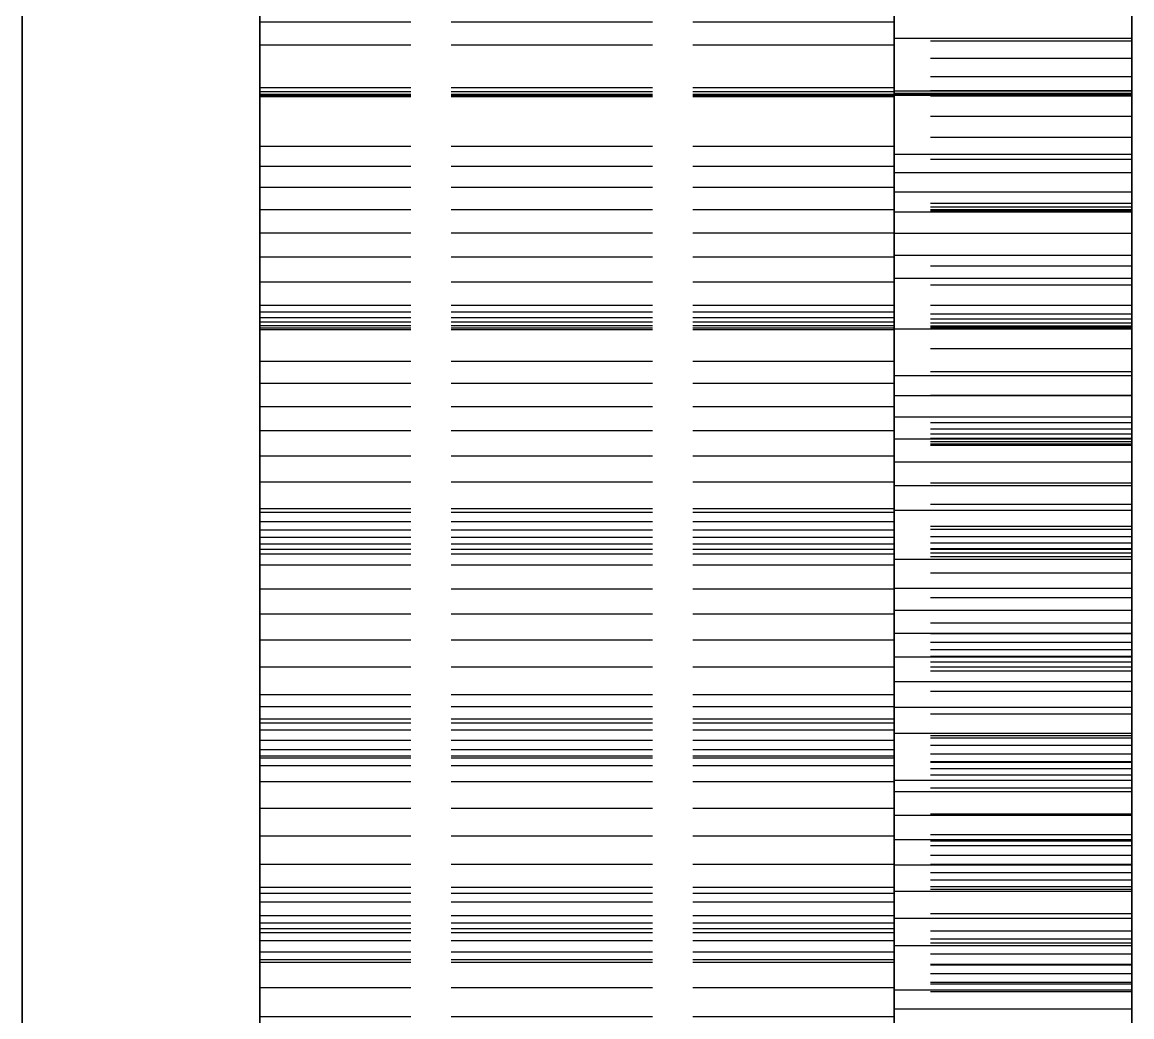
# Model space of a CAD drawing. Header units: millimetres. Extents: x -13 to 234, y -140 to 87.
# Drawn here: x 95.25 to 102.25, y -65.24 to -58.96 of the extents above; entities that cross this region are included whole.
import ezdxf

# ---------------------------------------------------------------- set-up
doc = ezdxf.new("R2010")
doc.units = ezdxf.units.MM
doc.linetypes.add('DASHED', pattern=[1.524, 1.27, -0.254])
doc.layers.add('HIDDEN', color=8, linetype='DASHED')
doc.layers.add('VISIBLE', color=7, linetype='CONTINUOUS')

msp = doc.modelspace()

# ---------------------------------------------------------------- linework, layer by layer
at = {"layer": 'HIDDEN'}
for points in [[(95.25, -58.66786), (95.25, -59.275), (95.25, -59.88214), (95.25, -60.48929), (95.25, -61.09643), (95.25, -61.70357), (95.25, -62.31071), (95.25, -62.91786), (95.25, -63.525), (95.25, -64.13214), (95.25, -64.73929), (95.25, -65.34643), (95.25, -65.95357), (95.25, -66.56071), (95.25, -67.16786), (95.25, -67.775), (95.25, -68.38214), (95.25, -68.98929), (95.25, -69.59643), (95.25, -70.20357), (95.25, -70.81071), (95.25, -71.41786), (95.25, -72.025)], [(96.75, -58.66786), (96.75, -59.275), (96.75, -59.88214), (96.75, -60.48929), (96.75, -61.09643), (96.75, -61.70357), (96.75, -62.31071), (96.75, -62.91786), (96.75, -63.525), (96.75, -64.13214), (96.75, -64.73929), (96.75, -65.34643), (96.75, -65.95357), (96.75, -66.56071), (96.75, -67.16786), (96.75, -67.775), (96.75, -68.38214), (96.75, -68.98929), (96.75, -69.59643), (96.75, -70.20357), (96.75, -70.81071), (96.75, -71.41786), (96.75, -72.025)], [(96.75, -58.66786), (96.75, -59.275), (96.75, -59.88214), (96.75, -60.48929), (96.75, -61.09643), (96.75, -61.70357), (96.75, -62.31071), (96.75, -62.91786), (96.75, -63.525), (96.75, -64.13214), (96.75, -64.73929), (96.75, -65.34643), (96.75, -65.95357), (96.75, -66.56071), (96.75, -67.16786), (96.75, -67.775), (96.75, -68.38214), (96.75, -68.98929), (96.75, -69.59643), (96.75, -70.20357), (96.75, -70.81071), (96.75, -71.41786), (96.75, -72.025)], [(100.75, -58.66786), (100.75, -59.275), (100.75, -59.88214), (100.75, -60.48929), (100.75, -61.09643), (100.75, -61.70357), (100.75, -62.31071), (100.75, -62.91786), (100.75, -63.525), (100.75, -64.13214), (100.75, -64.73929), (100.75, -65.34643), (100.75, -65.95357), (100.75, -66.56071), (100.75, -67.16786), (100.75, -67.775), (100.75, -68.38214), (100.75, -68.98929), (100.75, -69.59643), (100.75, -70.20357), (100.75, -70.81071), (100.75, -71.41786), (100.75, -72.025)], [(100.75, -58.67842), (100.75, -59.0853)], [(102.25, -58.67842), (102.25, -59.0853)], [(100.75, -58.775), (100.75, -59.33452), (100.75, -59.89405), (100.75, -60.45357), (100.75, -61.0131), (100.75, -61.57262), (100.75, -62.13214), (100.75, -62.69167), (100.75, -63.25119), (100.75, -63.81071), (100.75, -64.37024), (100.75, -64.92976), (100.75, -65.48929), (100.75, -66.04881), (100.75, -66.60833), (100.75, -67.16786), (100.75, -67.72738), (100.75, -68.2869), (100.75, -68.84643), (100.75, -69.40595), (100.75, -69.96548), (100.75, -70.525)], [(100.75, -65.48929), (100.75, -65.20952), (100.75, -64.92976), (100.75, -64.65), (100.75, -64.37024), (100.75, -64.09048), (100.75, -63.81071), (100.75, -63.53095), (100.75, -63.25119), (100.75, -62.97143), (100.75, -62.69167), (100.75, -62.4119), (100.75, -62.13214), (100.75, -61.85238), (100.75, -61.57262), (100.75, -61.29286), (100.75, -61.0131), (100.75, -60.73333), (100.75, -60.45357), (100.75, -60.17381), (100.75, -59.89405), (100.75, -59.61429), (100.75, -59.33452), (100.75, -59.05476), (100.75, -58.775)], [(102.25, -58.775), (102.25, -59.33452), (102.25, -59.89405), (102.25, -60.45357), (102.25, -61.0131), (102.25, -61.57262), (102.25, -62.13214), (102.25, -62.69167), (102.25, -63.25119), (102.25, -63.81071), (102.25, -64.37024), (102.25, -64.92976), (102.25, -65.48929), (102.25, -66.04881), (102.25, -66.60833), (102.25, -67.16786), (102.25, -67.72738), (102.25, -68.2869), (102.25, -68.84643), (102.25, -69.40595), (102.25, -69.96548), (102.25, -70.525)], [(102.25, -65.48929), (102.25, -65.20952), (102.25, -64.92976), (102.25, -64.65), (102.25, -64.37024), (102.25, -64.09048), (102.25, -63.81071), (102.25, -63.53095), (102.25, -63.25119), (102.25, -62.97143), (102.25, -62.69167), (102.25, -62.4119), (102.25, -62.13214), (102.25, -61.85238), (102.25, -61.57262), (102.25, -61.29286), (102.25, -61.0131), (102.25, -60.73333), (102.25, -60.45357), (102.25, -60.17381), (102.25, -59.89405), (102.25, -59.61429), (102.25, -59.33452), (102.25, -59.05476), (102.25, -58.775)], [(96.75, -58.82575), (96.75, -58.96492)], [(96.75, -58.96492), (96.75, -58.82575)], [(100.75, -58.82575), (100.75, -58.96492)], [(100.75, -58.96492), (100.75, -58.82575)], [(96.75, -58.96492), (96.75, -59.10995)], [(96.75, -59.10995), (96.75, -58.96492)], [(100.75, -58.96492), (96.75, -58.96492)], [(100.75, -58.96492), (96.75, -58.96492)], [(100.75, -59.42638), (100.75, -59.40947), (100.75, -59.39255), (100.75, -59.37564), (100.75, -59.35873), (100.75, -59.34182), (100.75, -59.32491), (100.75, -59.308), (100.75, -59.29108), (100.75, -59.27417), (100.75, -59.25726), (100.75, -59.24035), (100.75, -59.22344), (100.75, -59.20652), (100.75, -59.18961), (100.75, -59.1727), (100.75, -59.15579), (100.75, -59.13888), (100.75, -59.12196), (100.75, -59.10505), (100.75, -59.08814), (100.75, -59.07123), (100.75, -59.05432), (100.75, -59.03741), (100.75, -59.02049), (100.75, -59.00358), (100.75, -58.98667), (100.75, -58.96976), (100.75, -58.95285)], [(100.75, -58.96492), (100.75, -59.10995)], [(100.75, -59.10995), (100.75, -58.96492)], [(96.75, -59.10995), (96.75, -59.42324)], [(96.75, -59.42324), (96.75, -59.10995)], [(100.75, -59.10995), (96.75, -59.10995)], [(100.75, -59.10995), (96.75, -59.10995)], [(100.75, -59.0853), (100.75, -59.19384)], [(102.25, -59.0853), (100.75, -59.0853)], [(100.75, -59.10995), (100.75, -59.42324)], [(100.75, -59.42324), (100.75, -59.10995)], [(102.25, -59.0853), (102.25, -59.19384)], [(100.75, -59.19384), (100.75, -59.30932)], [(102.25, -59.19384), (100.75, -59.19384)], [(102.25, -59.19384), (102.25, -59.30932)], [(100.75, -59.30932), (100.75, -59.43113)], [(102.25, -59.30932), (100.75, -59.30932)], [(102.25, -59.30932), (102.25, -59.43113)], [(96.75, -59.40399), (96.75, -59.37908)], [(96.75, -59.37908), (96.75, -59.74931)], [(96.75, -59.74931), (96.75, -59.37908)], [(96.75, -59.37908), (96.75, -59.40399)], [(100.75, -59.37908), (96.75, -59.37908)], [(100.75, -59.37908), (96.75, -59.37908)], [(96.75, -59.42119), (96.75, -59.40399)], [(96.75, -59.40399), (96.75, -59.42119)], [(100.75, -59.40399), (96.75, -59.40399)], [(100.75, -59.40399), (96.75, -59.40399)], [(96.75, -59.43134), (96.75, -59.42119)], [(96.75, -59.42119), (96.75, -59.43134)], [(100.75, -59.42119), (96.75, -59.42119)], [(100.75, -59.42119), (96.75, -59.42119)], [(96.75, -59.42324), (96.75, -59.43208)], [(96.75, -59.43208), (96.75, -59.42324)], [(100.75, -59.42324), (96.75, -59.42324)], [(100.75, -59.42324), (96.75, -59.42324)], [(100.75, -59.40399), (100.75, -59.37908)], [(100.75, -59.37908), (100.75, -59.74931)], [(100.75, -59.74931), (100.75, -59.37908)], [(100.75, -59.37908), (100.75, -59.40399)], [(100.75, -59.39866), (100.75, -59.41472)], [(100.75, -59.79989), (100.75, -59.39866)], [(102.25, -59.39866), (100.75, -59.39866)], [(100.75, -59.42119), (100.75, -59.40399)], [(100.75, -59.40399), (100.75, -59.42119)], [(100.75, -59.41472), (100.75, -59.42377)], [(102.25, -59.41472), (100.75, -59.41472)], [(100.75, -59.43134), (100.75, -59.42119)], [(100.75, -59.42119), (100.75, -59.43134)], [(100.75, -59.42324), (100.75, -59.43208)], [(100.75, -59.43208), (100.75, -59.42324)], [(100.75, -59.42377), (100.75, -59.42638)], [(102.25, -59.42377), (100.75, -59.42377)], [(102.25, -59.39866), (102.25, -59.41472)], [(102.25, -59.42638), (102.25, -59.39866)], [(102.25, -59.41472), (102.25, -59.42377)], [(102.25, -59.42377), (102.25, -59.42638)], [(96.75, -59.43486), (96.75, -59.43134)], [(96.75, -59.43134), (96.75, -59.43486)], [(100.75, -59.43134), (96.75, -59.43134)], [(100.75, -59.43134), (96.75, -59.43134)], [(96.75, -59.43208), (96.75, -59.43486)], [(96.75, -59.43486), (96.75, -59.43208)], [(100.75, -59.43208), (96.75, -59.43208)], [(100.75, -59.43208), (96.75, -59.43208)], [(100.75, -59.43486), (96.75, -59.43486)], [(100.75, -59.43486), (96.75, -59.43486)], [(100.75, -59.43113), (100.75, -59.55883)], [(102.25, -59.43113), (100.75, -59.43113)], [(100.75, -59.43486), (100.75, -59.43134)], [(100.75, -59.43134), (100.75, -59.43486)], [(100.75, -59.43208), (100.75, -59.43486)], [(100.75, -59.43486), (100.75, -59.43208)], [(102.25, -59.43113), (102.25, -59.55883)], [(100.75, -59.55883), (100.75, -59.69207)], [(102.25, -59.55883), (100.75, -59.55883)], [(102.25, -59.55883), (102.25, -59.69207)], [(100.75, -59.69207), (100.75, -59.83058)], [(102.25, -59.69207), (100.75, -59.69207)], [(102.25, -59.69207), (102.25, -59.83058)], [(96.75, -59.74931), (96.75, -59.87527)], [(96.75, -59.87527), (96.75, -59.74931)], [(100.75, -59.74931), (96.75, -59.74931)], [(100.75, -59.74931), (96.75, -59.74931)], [(100.75, -59.74931), (100.75, -59.87527)], [(100.75, -59.87527), (100.75, -59.74931)], [(100.75, -60.90235), (100.75, -60.88485), (100.75, -60.86735), (100.75, -60.84985), (100.75, -60.83235), (100.75, -60.81485), (100.75, -60.79735), (100.75, -60.77985), (100.75, -60.76235), (100.75, -60.74485), (100.75, -60.72735), (100.75, -60.70986), (100.75, -60.69236), (100.75, -60.67486), (100.75, -60.65736), (100.75, -60.63986), (100.75, -60.62236), (100.75, -60.60486), (100.75, -60.58736), (100.75, -60.56986), (100.75, -60.55236), (100.75, -60.53486), (100.75, -60.51736), (100.75, -60.49986), (100.75, -60.48236), (100.75, -60.46487), (100.75, -60.44737), (100.75, -60.42987), (100.75, -60.41237), (100.75, -60.39487), (100.75, -60.37737), (100.75, -60.35987), (100.75, -60.34237), (100.75, -60.32487), (100.75, -60.30737), (100.75, -60.28987), (100.75, -60.27237), (100.75, -60.25487), (100.75, -60.23737), (100.75, -60.21988), (100.75, -60.20238), (100.75, -60.18488), (100.75, -60.16738), (100.75, -60.14988), (100.75, -60.13238), (100.75, -60.11488), (100.75, -60.09738), (100.75, -60.07988), (100.75, -60.06238), (100.75, -60.04488), (100.75, -60.02738), (100.75, -60.00988), (100.75, -59.99238), (100.75, -59.97488), (100.75, -59.95739), (100.75, -59.93989), (100.75, -59.92239), (100.75, -59.90489), (100.75, -59.88739), (100.75, -59.86989), (100.75, -59.85239), (100.75, -59.83489), (100.75, -59.81739), (100.75, -59.79989)], [(100.75, -59.83058), (100.75, -60.15648)], [(102.25, -59.83058), (100.75, -59.83058)], [(102.25, -59.83058), (102.25, -60.15648)], [(96.75, -59.87527), (96.75, -60.00867)], [(96.75, -60.00867), (96.75, -59.87527)], [(100.75, -59.87527), (96.75, -59.87527)], [(100.75, -59.87527), (96.75, -59.87527)], [(100.75, -59.87527), (100.75, -60.00867)], [(100.75, -60.00867), (100.75, -59.87527)], [(96.75, -60.00867), (96.75, -60.14883)], [(96.75, -60.14883), (96.75, -60.00867)], [(100.75, -60.00867), (96.75, -60.00867)], [(100.75, -60.00867), (96.75, -60.00867)], [(100.75, -60.00867), (100.75, -60.14883)], [(100.75, -60.14883), (100.75, -60.00867)], [(100.75, -60.10862), (100.75, -60.50357)], [(100.75, -60.13236), (100.75, -60.10862)], [(102.25, -60.10862), (100.75, -60.10862)], [(102.25, -60.10862), (102.25, -60.50357)], [(102.25, -60.13236), (102.25, -60.10862)], [(96.75, -60.14883), (96.75, -60.29524)], [(96.75, -60.29524), (96.75, -60.14883)], [(100.75, -60.14883), (96.75, -60.14883)], [(100.75, -60.14883), (96.75, -60.14883)], [(100.75, -60.14919), (100.75, -60.13236)], [(102.25, -60.13236), (100.75, -60.13236)], [(100.75, -60.14883), (100.75, -60.29524)], [(100.75, -60.29524), (100.75, -60.14883)], [(100.75, -60.15967), (100.75, -60.14919)], [(102.25, -60.14919), (100.75, -60.14919)], [(100.75, -60.15648), (100.75, -60.16305)], [(102.25, -60.15648), (100.75, -60.15648)], [(100.75, -60.16419), (100.75, -60.15967)], [(102.25, -60.15967), (100.75, -60.15967)], [(100.75, -60.16305), (100.75, -60.16419)], [(102.25, -60.16305), (100.75, -60.16305)], [(102.25, -60.16419), (100.75, -60.16419)], [(102.25, -60.14919), (102.25, -60.13236)], [(102.25, -60.15967), (102.25, -60.14919)], [(102.25, -60.15648), (102.25, -60.16305)], [(102.25, -60.16419), (102.25, -60.15967)], [(102.25, -60.16305), (102.25, -60.16419)], [(96.75, -60.29524), (96.75, -60.44753)], [(96.75, -60.44753), (96.75, -60.29524)], [(100.75, -60.29524), (96.75, -60.29524)], [(100.75, -60.29524), (96.75, -60.29524)], [(100.75, -60.29524), (100.75, -60.44753)], [(100.75, -60.44753), (100.75, -60.29524)], [(96.75, -60.44753), (96.75, -60.6054)], [(96.75, -60.6054), (96.75, -60.44753)], [(100.75, -60.44753), (96.75, -60.44753)], [(100.75, -60.44753), (96.75, -60.44753)], [(100.75, -60.44753), (100.75, -60.6054)], [(100.75, -60.6054), (100.75, -60.44753)], [(100.75, -60.50357), (100.75, -60.62456)], [(102.25, -60.50357), (100.75, -60.50357)], [(102.25, -60.50357), (102.25, -60.62456)], [(96.75, -60.6054), (96.75, -60.90616)], [(96.75, -60.90616), (96.75, -60.6054)], [(100.75, -60.6054), (96.75, -60.6054)], [(100.75, -60.6054), (96.75, -60.6054)], [(100.75, -60.6054), (100.75, -60.90616)], [(100.75, -60.90616), (100.75, -60.6054)], [(100.75, -60.62456), (100.75, -60.75226)], [(102.25, -60.62456), (100.75, -60.62456)], [(102.25, -60.62456), (102.25, -60.75226)], [(96.75, -60.79421), (96.75, -60.75159)], [(96.75, -60.75159), (96.75, -61.10515)], [(96.75, -61.10515), (96.75, -60.75159)], [(96.75, -60.75159), (96.75, -60.79421)], [(100.75, -60.75159), (96.75, -60.75159)], [(100.75, -60.75159), (96.75, -60.75159)], [(100.75, -60.79421), (100.75, -60.75159)], [(100.75, -60.75159), (100.75, -61.10515)], [(100.75, -61.10515), (100.75, -60.75159)], [(100.75, -60.75159), (100.75, -60.79421)], [(100.75, -60.75226), (100.75, -60.88608)], [(102.25, -60.75226), (100.75, -60.75226)], [(102.25, -60.75226), (102.25, -60.88608)], [(96.75, -60.82944), (96.75, -60.79421)], [(96.75, -60.79421), (96.75, -60.82944)], [(100.75, -60.79421), (96.75, -60.79421)], [(100.75, -60.79421), (96.75, -60.79421)], [(96.75, -60.8579), (96.75, -60.82944)], [(96.75, -60.82944), (96.75, -60.8579)], [(100.75, -60.82944), (96.75, -60.82944)], [(100.75, -60.82944), (96.75, -60.82944)], [(100.75, -60.82944), (100.75, -60.79421)], [(100.75, -60.79421), (100.75, -60.82944)], [(100.75, -60.80719), (100.75, -60.83857)], [(100.75, -61.19523), (100.75, -60.80719)], [(102.25, -60.80719), (100.75, -60.80719)], [(100.75, -60.8579), (100.75, -60.82944)], [(100.75, -60.82944), (100.75, -60.8579)], [(102.25, -60.80719), (102.25, -60.83857)], [(102.25, -60.90235), (102.25, -60.80719)], [(96.75, -60.87998), (96.75, -60.8579)], [(96.75, -60.8579), (96.75, -60.87998)], [(100.75, -60.8579), (96.75, -60.8579)], [(100.75, -60.8579), (96.75, -60.8579)], [(96.75, -60.89599), (96.75, -60.87998)], [(96.75, -60.87998), (96.75, -60.89599)], [(100.75, -60.87998), (96.75, -60.87998)], [(100.75, -60.87998), (96.75, -60.87998)], [(96.75, -60.90616), (96.75, -60.89599)], [(96.75, -60.89599), (96.75, -60.90616)], [(100.75, -60.89599), (96.75, -60.89599)], [(100.75, -60.89599), (96.75, -60.89599)], [(100.75, -60.83857), (100.75, -60.86315)], [(102.25, -60.83857), (100.75, -60.83857)], [(100.75, -60.87998), (100.75, -60.8579)], [(100.75, -60.8579), (100.75, -60.87998)], [(100.75, -60.86315), (100.75, -60.88148)], [(102.25, -60.86315), (100.75, -60.86315)], [(100.75, -60.89599), (100.75, -60.87998)], [(100.75, -60.87998), (100.75, -60.89599)], [(100.75, -60.88148), (100.75, -60.89394)], [(102.25, -60.88148), (100.75, -60.88148)], [(100.75, -60.88608), (100.75, -61.02559)], [(102.25, -60.88608), (100.75, -60.88608)], [(100.75, -60.89394), (100.75, -60.90082)], [(102.25, -60.89394), (100.75, -60.89394)], [(100.75, -60.90616), (100.75, -60.89599)], [(100.75, -60.89599), (100.75, -60.90616)], [(102.25, -60.83857), (102.25, -60.86315)], [(102.25, -60.86315), (102.25, -60.88148)], [(102.25, -60.88148), (102.25, -60.89394)], [(102.25, -60.88608), (102.25, -61.02559)], [(102.25, -60.89394), (102.25, -60.90082)], [(100.75, -60.90616), (96.75, -60.90616)], [(100.75, -60.90616), (96.75, -60.90616)], [(100.75, -60.90082), (100.75, -60.90235)], [(102.25, -60.90082), (100.75, -60.90082)], [(102.25, -60.90082), (102.25, -60.90235)], [(100.75, -61.02559), (100.75, -61.17044)], [(102.25, -61.02559), (100.75, -61.02559)], [(102.25, -61.02559), (102.25, -61.17044)], [(96.75, -61.10515), (96.75, -61.24428)], [(96.75, -61.24428), (96.75, -61.10515)], [(100.75, -61.10515), (96.75, -61.10515)], [(100.75, -61.10515), (96.75, -61.10515)], [(100.75, -61.10515), (100.75, -61.24428)], [(100.75, -61.24428), (100.75, -61.10515)], [(100.75, -61.17044), (100.75, -61.32038)], [(102.25, -61.17044), (100.75, -61.17044)], [(102.25, -61.17044), (102.25, -61.32038)], [(96.75, -61.24428), (96.75, -61.39049)], [(96.75, -61.39049), (96.75, -61.24428)], [(100.75, -61.24428), (96.75, -61.24428)], [(100.75, -61.24428), (96.75, -61.24428)], [(100.75, -62.35496), (100.75, -62.33655), (100.75, -62.31815), (100.75, -62.29974), (100.75, -62.28133), (100.75, -62.26292), (100.75, -62.24451), (100.75, -62.2261), (100.75, -62.2077), (100.75, -62.18929), (100.75, -62.17088), (100.75, -62.15247), (100.75, -62.13406), (100.75, -62.11565), (100.75, -62.09724), (100.75, -62.07884), (100.75, -62.06043), (100.75, -62.04202), (100.75, -62.02361), (100.75, -62.0052), (100.75, -61.98679), (100.75, -61.96839), (100.75, -61.94998), (100.75, -61.93157), (100.75, -61.91316), (100.75, -61.89475), (100.75, -61.87634), (100.75, -61.85793), (100.75, -61.83953), (100.75, -61.82112), (100.75, -61.80271), (100.75, -61.7843), (100.75, -61.76589), (100.75, -61.74748), (100.75, -61.72908), (100.75, -61.71067), (100.75, -61.69226), (100.75, -61.67385), (100.75, -61.65544), (100.75, -61.63703), (100.75, -61.61862), (100.75, -61.60022), (100.75, -61.58181), (100.75, -61.5634), (100.75, -61.54499), (100.75, -61.52658), (100.75, -61.50817), (100.75, -61.48977), (100.75, -61.47136), (100.75, -61.45295), (100.75, -61.43454), (100.75, -61.41613), (100.75, -61.39772), (100.75, -61.37931), (100.75, -61.36091), (100.75, -61.3425), (100.75, -61.32409), (100.75, -61.30568), (100.75, -61.28727), (100.75, -61.26886), (100.75, -61.25045), (100.75, -61.23205), (100.75, -61.21364), (100.75, -61.19523)], [(100.75, -61.24428), (100.75, -61.39049)], [(100.75, -61.39049), (100.75, -61.24428)], [(100.75, -61.32038), (100.75, -61.63556)], [(102.25, -61.32038), (100.75, -61.32038)], [(102.25, -61.32038), (102.25, -61.63556)], [(96.75, -61.39049), (96.75, -61.5431)], [(96.75, -61.5431), (96.75, -61.39049)], [(100.75, -61.39049), (96.75, -61.39049)], [(100.75, -61.39049), (96.75, -61.39049)], [(100.75, -61.39049), (100.75, -61.5431)], [(100.75, -61.5431), (100.75, -61.39049)], [(100.75, -61.49325), (100.75, -61.87377)], [(100.75, -61.53223), (100.75, -61.49325)], [(102.25, -61.49325), (100.75, -61.49325)], [(102.25, -61.49325), (102.25, -61.87377)], [(102.25, -61.53223), (102.25, -61.49325)], [(96.75, -61.5431), (96.75, -61.70164)], [(96.75, -61.70164), (96.75, -61.5431)], [(100.75, -61.5431), (96.75, -61.5431)], [(100.75, -61.5431), (96.75, -61.5431)], [(100.75, -61.56452), (100.75, -61.53223)], [(102.25, -61.53223), (100.75, -61.53223)], [(100.75, -61.5431), (100.75, -61.70164)], [(100.75, -61.70164), (100.75, -61.5431)], [(100.75, -61.59067), (100.75, -61.56452)], [(102.25, -61.56452), (100.75, -61.56452)], [(100.75, -61.61105), (100.75, -61.59067)], [(102.25, -61.59067), (100.75, -61.59067)], [(102.25, -61.56452), (102.25, -61.53223)], [(102.25, -61.59067), (102.25, -61.56452)], [(102.25, -61.61105), (102.25, -61.59067)], [(100.75, -61.62594), (100.75, -61.61105)], [(102.25, -61.61105), (100.75, -61.61105)], [(100.75, -61.63556), (100.75, -61.62594)], [(102.25, -61.62594), (100.75, -61.62594)], [(102.25, -61.63556), (100.75, -61.63556)], [(102.25, -61.62594), (102.25, -61.61105)], [(102.25, -61.63556), (102.25, -61.62594)], [(96.75, -61.70164), (96.75, -61.86574)], [(96.75, -61.86574), (96.75, -61.70164)], [(100.75, -61.70164), (96.75, -61.70164)], [(100.75, -61.70164), (96.75, -61.70164)], [(100.75, -61.70164), (100.75, -61.86574)], [(100.75, -61.86574), (100.75, -61.70164)], [(96.75, -61.86574), (96.75, -62.03511)], [(96.75, -62.03511), (96.75, -61.86574)], [(100.75, -61.86574), (96.75, -61.86574)], [(100.75, -61.86574), (96.75, -61.86574)], [(100.75, -61.86574), (100.75, -62.03511)], [(100.75, -62.03511), (100.75, -61.86574)], [(100.75, -61.87377), (100.75, -62.00644)], [(102.25, -61.87377), (100.75, -61.87377)], [(102.25, -61.87377), (102.25, -62.00644)], [(100.75, -62.00644), (100.75, -62.14555)], [(102.25, -62.00644), (100.75, -62.00644)], [(102.25, -62.00644), (102.25, -62.14555)], [(96.75, -62.03511), (96.75, -62.32078)], [(96.75, -62.32078), (96.75, -62.03511)], [(100.75, -62.03511), (96.75, -62.03511)], [(100.75, -62.03511), (96.75, -62.03511)], [(96.75, -62.11708), (96.75, -62.05711)], [(96.75, -62.05711), (96.75, -62.39099)], [(96.75, -62.39099), (96.75, -62.05711)], [(96.75, -62.05711), (96.75, -62.11708)], [(100.75, -62.05711), (96.75, -62.05711)], [(100.75, -62.05711), (96.75, -62.05711)], [(100.75, -62.03511), (100.75, -62.32078)], [(100.75, -62.32078), (100.75, -62.03511)], [(100.75, -62.11708), (100.75, -62.05711)], [(100.75, -62.05711), (100.75, -62.39099)], [(100.75, -62.39099), (100.75, -62.05711)], [(100.75, -62.05711), (100.75, -62.11708)], [(96.75, -62.17004), (96.75, -62.11708)], [(96.75, -62.11708), (96.75, -62.17004)], [(100.75, -62.11708), (96.75, -62.11708)], [(100.75, -62.11708), (96.75, -62.11708)], [(100.75, -62.17004), (100.75, -62.11708)], [(100.75, -62.11708), (100.75, -62.17004)], [(100.75, -62.14555), (100.75, -62.29054)], [(102.25, -62.14555), (100.75, -62.14555)], [(102.25, -62.14555), (102.25, -62.29054)], [(96.75, -62.21656), (96.75, -62.17004)], [(96.75, -62.17004), (96.75, -62.21656)], [(100.75, -62.17004), (96.75, -62.17004)], [(100.75, -62.17004), (96.75, -62.17004)], [(96.75, -62.25702), (96.75, -62.21656)], [(96.75, -62.21656), (96.75, -62.25702)], [(100.75, -62.21656), (96.75, -62.21656)], [(100.75, -62.21656), (96.75, -62.21656)], [(100.75, -62.16572), (100.75, -62.21223)], [(100.75, -62.53812), (100.75, -62.16572)], [(102.25, -62.16572), (100.75, -62.16572)], [(100.75, -62.21656), (100.75, -62.17004)], [(100.75, -62.17004), (100.75, -62.21656)], [(100.75, -62.21223), (100.75, -62.25219)], [(102.25, -62.21223), (100.75, -62.21223)], [(100.75, -62.25702), (100.75, -62.21656)], [(100.75, -62.21656), (100.75, -62.25702)], [(102.25, -62.16572), (102.25, -62.21223)], [(102.25, -62.35496), (102.25, -62.16572)], [(102.25, -62.21223), (102.25, -62.25219)], [(96.75, -62.29169), (96.75, -62.25702)], [(96.75, -62.25702), (96.75, -62.29169)], [(100.75, -62.25702), (96.75, -62.25702)], [(100.75, -62.25702), (96.75, -62.25702)], [(96.75, -62.32078), (96.75, -62.29169)], [(96.75, -62.29169), (96.75, -62.32078)], [(100.75, -62.29169), (96.75, -62.29169)], [(100.75, -62.29169), (96.75, -62.29169)], [(100.75, -62.25219), (100.75, -62.28612)], [(102.25, -62.25219), (100.75, -62.25219)], [(100.75, -62.29169), (100.75, -62.25702)], [(100.75, -62.25702), (100.75, -62.29169)], [(100.75, -62.28612), (100.75, -62.31438)], [(102.25, -62.28612), (100.75, -62.28612)], [(100.75, -62.29054), (100.75, -62.44098)], [(102.25, -62.29054), (100.75, -62.29054)], [(100.75, -62.32078), (100.75, -62.29169)], [(100.75, -62.29169), (100.75, -62.32078)], [(102.25, -62.25219), (102.25, -62.28612)], [(102.25, -62.28612), (102.25, -62.31438)], [(102.25, -62.29054), (102.25, -62.44098)], [(100.75, -62.32078), (96.75, -62.32078)], [(100.75, -62.32078), (96.75, -62.32078)], [(100.75, -62.31438), (100.75, -62.33726)], [(102.25, -62.31438), (100.75, -62.31438)], [(100.75, -62.33726), (100.75, -62.35496)], [(102.25, -62.33726), (100.75, -62.33726)], [(102.25, -62.31438), (102.25, -62.33726)], [(102.25, -62.33726), (102.25, -62.35496)], [(96.75, -62.39099), (96.75, -62.5421)], [(96.75, -62.5421), (96.75, -62.39099)], [(100.75, -62.39099), (96.75, -62.39099)], [(100.75, -62.39099), (96.75, -62.39099)], [(100.75, -62.39099), (100.75, -62.5421)], [(100.75, -62.5421), (100.75, -62.39099)], [(100.75, -62.44098), (100.75, -62.59653)], [(102.25, -62.44098), (100.75, -62.44098)], [(102.25, -62.44098), (102.25, -62.59653)], [(96.75, -62.5421), (96.75, -62.69986)], [(96.75, -62.69986), (96.75, -62.5421)], [(100.75, -62.5421), (96.75, -62.5421)], [(100.75, -62.5421), (96.75, -62.5421)], [(100.75, -63.7478), (100.75, -63.7286), (100.75, -63.7094), (100.75, -63.6902), (100.75, -63.671), (100.75, -63.65179), (100.75, -63.63259), (100.75, -63.61339), (100.75, -63.59419), (100.75, -63.57499), (100.75, -63.55579), (100.75, -63.53659), (100.75, -63.51739), (100.75, -63.49818), (100.75, -63.47898), (100.75, -63.45978), (100.75, -63.44058), (100.75, -63.42138), (100.75, -63.40218), (100.75, -63.38298), (100.75, -63.36378), (100.75, -63.34457), (100.75, -63.32537), (100.75, -63.30617), (100.75, -63.28697), (100.75, -63.26777), (100.75, -63.24857), (100.75, -63.22937), (100.75, -63.21017), (100.75, -63.19096), (100.75, -63.17176), (100.75, -63.15256), (100.75, -63.13336), (100.75, -63.11416), (100.75, -63.09496), (100.75, -63.07576), (100.75, -63.05656), (100.75, -63.03735), (100.75, -63.01815), (100.75, -62.99895), (100.75, -62.97975), (100.75, -62.96055), (100.75, -62.94135), (100.75, -62.92215), (100.75, -62.90295), (100.75, -62.88374), (100.75, -62.86454), (100.75, -62.84534), (100.75, -62.82614), (100.75, -62.80694), (100.75, -62.78774), (100.75, -62.76854), (100.75, -62.74934), (100.75, -62.73013), (100.75, -62.71093), (100.75, -62.69173), (100.75, -62.67253), (100.75, -62.65333), (100.75, -62.63413), (100.75, -62.61493), (100.75, -62.59573), (100.75, -62.57652), (100.75, -62.55732), (100.75, -62.53812)], [(100.75, -62.5421), (100.75, -62.69986)], [(100.75, -62.69986), (100.75, -62.5421)], [(100.75, -62.59653), (100.75, -62.75694)], [(102.25, -62.59653), (100.75, -62.59653)], [(102.25, -62.59653), (102.25, -62.75694)], [(96.75, -62.69986), (96.75, -62.86362)], [(96.75, -62.86362), (96.75, -62.69986)], [(100.75, -62.69986), (96.75, -62.69986)], [(100.75, -62.69986), (96.75, -62.69986)], [(100.75, -62.69986), (100.75, -62.86362)], [(100.75, -62.86362), (100.75, -62.69986)], [(100.75, -62.75694), (100.75, -63.05941)], [(102.25, -62.75694), (100.75, -62.75694)], [(102.25, -62.75694), (102.25, -63.05941)], [(100.75, -62.82355), (100.75, -63.18723)], [(100.75, -62.87751), (100.75, -62.82355)], [(102.25, -62.82355), (100.75, -62.82355)], [(102.25, -62.82355), (102.25, -63.18723)], [(102.25, -62.87751), (102.25, -62.82355)], [(96.75, -62.86362), (96.75, -63.03294)], [(96.75, -63.03294), (96.75, -62.86362)], [(100.75, -62.86362), (96.75, -62.86362)], [(100.75, -62.86362), (96.75, -62.86362)], [(100.75, -62.86362), (100.75, -63.03294)], [(100.75, -63.03294), (100.75, -62.86362)], [(100.75, -62.92507), (100.75, -62.87751)], [(102.25, -62.87751), (100.75, -62.87751)], [(100.75, -62.96672), (100.75, -62.92507)], [(102.25, -62.92507), (100.75, -62.92507)], [(102.25, -62.92507), (102.25, -62.87751)], [(102.25, -62.96672), (102.25, -62.92507)], [(100.75, -63.00283), (100.75, -62.96672)], [(102.25, -62.96672), (100.75, -62.96672)], [(102.25, -63.00283), (102.25, -62.96672)], [(96.75, -63.03294), (96.75, -63.20746)], [(96.75, -63.20746), (96.75, -63.03294)], [(100.75, -63.03294), (96.75, -63.03294)], [(100.75, -63.03294), (96.75, -63.03294)], [(100.75, -63.03366), (100.75, -63.00283)], [(102.25, -63.00283), (100.75, -63.00283)], [(100.75, -63.03294), (100.75, -63.20746)], [(100.75, -63.20746), (100.75, -63.03294)], [(100.75, -63.05941), (100.75, -63.03366)], [(102.25, -63.03366), (100.75, -63.03366)], [(102.25, -63.05941), (100.75, -63.05941)], [(102.25, -63.03366), (102.25, -63.00283)], [(102.25, -63.05941), (102.25, -63.03366)], [(96.75, -63.20746), (96.75, -63.38689)], [(96.75, -63.38689), (96.75, -63.20746)], [(100.75, -63.20746), (96.75, -63.20746)], [(100.75, -63.20746), (96.75, -63.20746)], [(100.75, -63.18723), (100.75, -63.33074)], [(102.25, -63.18723), (100.75, -63.18723)], [(100.75, -63.20746), (100.75, -63.38689)], [(100.75, -63.38689), (100.75, -63.20746)], [(102.25, -63.18723), (102.25, -63.33074)], [(96.75, -63.36131), (96.75, -63.2845)], [(96.75, -63.2845), (96.75, -63.59586)], [(96.75, -63.59586), (96.75, -63.2845)], [(96.75, -63.2845), (96.75, -63.36131)], [(100.75, -63.2845), (96.75, -63.2845)], [(100.75, -63.2845), (96.75, -63.2845)], [(100.75, -63.36131), (100.75, -63.2845)], [(100.75, -63.2845), (100.75, -63.59586)], [(100.75, -63.59586), (100.75, -63.2845)], [(100.75, -63.2845), (100.75, -63.36131)], [(100.75, -63.33074), (100.75, -63.4804)], [(102.25, -63.33074), (100.75, -63.33074)], [(102.25, -63.33074), (102.25, -63.4804)], [(96.75, -63.43155), (96.75, -63.36131)], [(96.75, -63.36131), (96.75, -63.43155)], [(100.75, -63.36131), (96.75, -63.36131)], [(100.75, -63.36131), (96.75, -63.36131)], [(96.75, -63.38689), (96.75, -63.65501)], [(96.75, -63.65501), (96.75, -63.38689)], [(100.75, -63.38689), (96.75, -63.38689)], [(100.75, -63.38689), (96.75, -63.38689)], [(100.75, -63.43155), (100.75, -63.36131)], [(100.75, -63.36131), (100.75, -63.43155)], [(100.75, -63.38689), (100.75, -63.65501)], [(100.75, -63.65501), (100.75, -63.38689)], [(96.75, -63.49574), (96.75, -63.43155)], [(96.75, -63.43155), (96.75, -63.49574)], [(100.75, -63.43155), (96.75, -63.43155)], [(100.75, -63.43155), (96.75, -63.43155)], [(100.75, -63.49574), (100.75, -63.43155)], [(100.75, -63.43155), (100.75, -63.49574)], [(100.75, -63.46568), (100.75, -63.52702)], [(100.75, -63.82008), (100.75, -63.46568)], [(102.25, -63.46568), (100.75, -63.46568)], [(100.75, -63.4804), (100.75, -63.63563)], [(102.25, -63.4804), (100.75, -63.4804)], [(102.25, -63.46568), (102.25, -63.52702)], [(102.25, -63.7478), (102.25, -63.46568)], [(102.25, -63.4804), (102.25, -63.63563)], [(96.75, -63.55423), (96.75, -63.49574)], [(96.75, -63.49574), (96.75, -63.55423)], [(100.75, -63.49574), (96.75, -63.49574)], [(100.75, -63.49574), (96.75, -63.49574)], [(96.75, -63.60725), (96.75, -63.55423)], [(96.75, -63.55423), (96.75, -63.60725)], [(100.75, -63.55423), (96.75, -63.55423)], [(100.75, -63.55423), (96.75, -63.55423)], [(100.75, -63.55423), (100.75, -63.49574)], [(100.75, -63.49574), (100.75, -63.55423)], [(100.75, -63.52702), (100.75, -63.5821)], [(102.25, -63.52702), (100.75, -63.52702)], [(100.75, -63.60725), (100.75, -63.55423)], [(100.75, -63.55423), (100.75, -63.60725)], [(102.25, -63.52702), (102.25, -63.5821)], [(96.75, -63.59586), (96.75, -63.75766)], [(96.75, -63.75766), (96.75, -63.59586)], [(100.75, -63.59586), (96.75, -63.59586)], [(100.75, -63.59586), (96.75, -63.59586)], [(96.75, -63.65501), (96.75, -63.60725)], [(96.75, -63.60725), (96.75, -63.65501)], [(100.75, -63.60725), (96.75, -63.60725)], [(100.75, -63.60725), (96.75, -63.60725)], [(100.75, -63.5821), (100.75, -63.63141)], [(102.25, -63.5821), (100.75, -63.5821)], [(100.75, -63.59586), (100.75, -63.75766)], [(100.75, -63.75766), (100.75, -63.59586)], [(100.75, -63.65501), (100.75, -63.60725)], [(100.75, -63.60725), (100.75, -63.65501)], [(102.25, -63.5821), (102.25, -63.63141)], [(100.75, -63.65501), (96.75, -63.65501)], [(100.75, -63.65501), (96.75, -63.65501)], [(100.75, -63.63141), (100.75, -63.67531)], [(102.25, -63.63141), (100.75, -63.63141)], [(100.75, -63.63563), (100.75, -63.79604)], [(102.25, -63.63563), (100.75, -63.63563)], [(100.75, -63.67531), (100.75, -63.71404)], [(102.25, -63.67531), (100.75, -63.67531)], [(102.25, -63.63141), (102.25, -63.67531)], [(102.25, -63.63563), (102.25, -63.79604)], [(102.25, -63.67531), (102.25, -63.71404)], [(96.75, -63.75766), (96.75, -63.92562)], [(96.75, -63.92562), (96.75, -63.75766)], [(100.75, -63.75766), (96.75, -63.75766)], [(100.75, -63.75766), (96.75, -63.75766)], [(100.75, -63.71404), (100.75, -63.7478)], [(102.25, -63.71404), (100.75, -63.71404)], [(100.75, -63.75766), (100.75, -63.92562)], [(100.75, -63.92562), (100.75, -63.75766)], [(102.25, -63.71404), (102.25, -63.7478)], [(100.75, -63.79604), (100.75, -63.96131)], [(102.25, -63.79604), (100.75, -63.79604)], [(100.75, -65.25268), (100.75, -65.12245), (100.75, -64.99221), (100.75, -64.86197), (100.75, -64.73174), (100.75, -64.6015), (100.75, -64.47126), (100.75, -64.34103), (100.75, -64.21079), (100.75, -64.08055), (100.75, -63.95032), (100.75, -63.82008)], [(102.25, -63.79604), (102.25, -63.96131)], [(96.75, -63.92562), (96.75, -64.09915)], [(96.75, -64.09915), (96.75, -63.92562)], [(100.75, -63.92562), (96.75, -63.92562)], [(100.75, -63.92562), (96.75, -63.92562)], [(100.75, -63.92562), (100.75, -64.09915)], [(100.75, -64.09915), (100.75, -63.92562)], [(100.75, -63.96131), (100.75, -64.13118)], [(102.25, -63.96131), (100.75, -63.96131)], [(102.25, -63.96131), (102.25, -64.13118)], [(96.75, -64.09915), (96.75, -64.2778)], [(96.75, -64.2778), (96.75, -64.09915)], [(100.75, -64.09915), (96.75, -64.09915)], [(100.75, -64.09915), (96.75, -64.09915)], [(100.75, -64.09111), (100.75, -64.43566)], [(100.75, -64.15972), (100.75, -64.09111)], [(102.25, -64.09111), (100.75, -64.09111)], [(100.75, -64.09915), (100.75, -64.2778)], [(100.75, -64.2778), (100.75, -64.09915)], [(102.25, -64.09111), (102.25, -64.43566)], [(102.25, -64.15972), (102.25, -64.09111)], [(100.75, -64.13118), (100.75, -64.41904)], [(102.25, -64.13118), (100.75, -64.13118)], [(100.75, -64.22223), (100.75, -64.15972)], [(102.25, -64.15972), (100.75, -64.15972)], [(102.25, -64.13118), (102.25, -64.41904)], [(102.25, -64.22223), (102.25, -64.15972)], [(100.75, -64.27913), (100.75, -64.22223)], [(102.25, -64.22223), (100.75, -64.22223)], [(102.25, -64.27913), (102.25, -64.22223)], [(96.75, -64.2778), (96.75, -64.46124)], [(96.75, -64.46124), (96.75, -64.2778)], [(100.75, -64.2778), (96.75, -64.2778)], [(100.75, -64.2778), (96.75, -64.2778)], [(100.75, -64.2778), (100.75, -64.46124)], [(100.75, -64.46124), (100.75, -64.2778)], [(100.75, -64.33074), (100.75, -64.27913)], [(102.25, -64.27913), (100.75, -64.27913)], [(102.25, -64.33074), (102.25, -64.27913)], [(100.75, -64.37732), (100.75, -64.33074)], [(102.25, -64.33074), (100.75, -64.33074)], [(100.75, -64.41904), (100.75, -64.37732)], [(102.25, -64.37732), (100.75, -64.37732)], [(102.25, -64.37732), (102.25, -64.33074)], [(102.25, -64.41904), (102.25, -64.37732)], [(96.75, -64.51629), (96.75, -64.4233)], [(96.75, -64.4233), (96.75, -64.70947)], [(96.75, -64.70947), (96.75, -64.4233)], [(96.75, -64.4233), (96.75, -64.51629)], [(100.75, -64.4233), (96.75, -64.4233)], [(100.75, -64.4233), (96.75, -64.4233)], [(96.75, -64.46124), (96.75, -64.6492)], [(96.75, -64.6492), (96.75, -64.46124)], [(100.75, -64.46124), (96.75, -64.46124)], [(100.75, -64.46124), (96.75, -64.46124)], [(102.25, -64.41904), (100.75, -64.41904)], [(100.75, -64.51629), (100.75, -64.4233)], [(100.75, -64.4233), (100.75, -64.70947)], [(100.75, -64.70947), (100.75, -64.4233)], [(100.75, -64.4233), (100.75, -64.51629)], [(100.75, -64.43566), (100.75, -64.5891)], [(102.25, -64.43566), (100.75, -64.43566)], [(100.75, -64.46124), (100.75, -64.6492)], [(100.75, -64.6492), (100.75, -64.46124)], [(102.25, -64.43566), (102.25, -64.5891)], [(96.75, -64.60321), (96.75, -64.51629)], [(96.75, -64.51629), (96.75, -64.60321)], [(100.75, -64.51629), (96.75, -64.51629)], [(100.75, -64.51629), (96.75, -64.51629)], [(100.75, -64.60321), (100.75, -64.51629)], [(100.75, -64.51629), (100.75, -64.60321)], [(96.75, -64.68452), (96.75, -64.60321)], [(96.75, -64.60321), (96.75, -64.68452)], [(100.75, -64.60321), (96.75, -64.60321)], [(100.75, -64.60321), (96.75, -64.60321)], [(100.75, -64.5891), (100.75, -64.74835)], [(102.25, -64.5891), (100.75, -64.5891)], [(100.75, -64.68452), (100.75, -64.60321)], [(100.75, -64.60321), (100.75, -64.68452)], [(102.25, -64.5891), (102.25, -64.74835)], [(96.75, -64.6492), (96.75, -64.89749)], [(96.75, -64.89749), (96.75, -64.6492)], [(100.75, -64.6492), (96.75, -64.6492)], [(100.75, -64.6492), (96.75, -64.6492)], [(100.75, -64.6492), (100.75, -64.89749)], [(100.75, -64.89749), (100.75, -64.6492)], [(96.75, -64.76054), (96.75, -64.68452)], [(96.75, -64.68452), (96.75, -64.76054)], [(100.75, -64.68452), (96.75, -64.68452)], [(100.75, -64.68452), (96.75, -64.68452)], [(96.75, -64.70947), (96.75, -64.88058)], [(96.75, -64.88058), (96.75, -64.70947)], [(100.75, -64.70947), (96.75, -64.70947)], [(100.75, -64.70947), (96.75, -64.70947)], [(100.75, -64.76054), (100.75, -64.68452)], [(100.75, -64.68452), (100.75, -64.76054)], [(100.75, -64.69884), (100.75, -64.77462)], [(100.75, -65.033), (100.75, -64.69884)], [(102.25, -64.69884), (100.75, -64.69884)], [(100.75, -64.70947), (100.75, -64.88058)], [(100.75, -64.88058), (100.75, -64.70947)], [(100.75, -64.74835), (100.75, -64.91285)], [(102.25, -64.74835), (100.75, -64.74835)], [(102.25, -64.69884), (102.25, -64.77462)], [(102.25, -65.033), (102.25, -64.69884)], [(102.25, -64.74835), (102.25, -64.91285)], [(96.75, -64.83147), (96.75, -64.76054)], [(96.75, -64.76054), (96.75, -64.83147)], [(100.75, -64.76054), (96.75, -64.76054)], [(100.75, -64.76054), (96.75, -64.76054)], [(100.75, -64.83147), (100.75, -64.76054)], [(100.75, -64.76054), (100.75, -64.83147)], [(100.75, -64.77462), (100.75, -64.84447)], [(102.25, -64.77462), (100.75, -64.77462)], [(102.25, -64.77462), (102.25, -64.84447)], [(96.75, -64.89749), (96.75, -64.83147)], [(96.75, -64.83147), (96.75, -64.89749)], [(100.75, -64.83147), (96.75, -64.83147)], [(100.75, -64.83147), (96.75, -64.83147)], [(96.75, -64.88058), (96.75, -65.05732)], [(96.75, -65.05732), (96.75, -64.88058)], [(100.75, -64.88058), (96.75, -64.88058)], [(100.75, -64.88058), (96.75, -64.88058)], [(100.75, -64.89749), (100.75, -64.83147)], [(100.75, -64.83147), (100.75, -64.89749)], [(100.75, -64.84447), (100.75, -64.90886)], [(102.25, -64.84447), (100.75, -64.84447)], [(100.75, -64.88058), (100.75, -65.05732)], [(100.75, -65.05732), (100.75, -64.88058)], [(102.25, -64.84447), (102.25, -64.90886)], [(100.75, -64.89749), (96.75, -64.89749)], [(100.75, -64.89749), (96.75, -64.89749)], [(100.75, -64.90886), (100.75, -64.96811)], [(102.25, -64.90886), (100.75, -64.90886)], [(100.75, -64.91285), (100.75, -65.08222)], [(102.25, -64.91285), (100.75, -64.91285)], [(102.25, -64.90886), (102.25, -64.96811)], [(102.25, -64.91285), (102.25, -65.08222)], [(100.75, -64.96811), (100.75, -65.02244)], [(102.25, -64.96811), (100.75, -64.96811)], [(100.75, -65.02244), (100.75, -65.07206)], [(102.25, -65.02244), (100.75, -65.02244)], [(102.25, -64.96811), (102.25, -65.02244)], [(102.25, -65.02244), (102.25, -65.07206)], [(96.75, -65.05732), (96.75, -65.23912)], [(96.75, -65.23912), (96.75, -65.05732)], [(100.75, -65.05732), (96.75, -65.05732)], [(100.75, -65.05732), (96.75, -65.05732)], [(100.75, -65.07206), (100.75, -65.033)], [(102.25, -65.033), (100.75, -65.033)], [(100.75, -65.05732), (100.75, -65.23912)], [(100.75, -65.23912), (100.75, -65.05732)], [(100.75, -65.08222), (100.75, -65.25616)], [(102.25, -65.08222), (100.75, -65.08222)], [(102.25, -65.07206), (102.25, -65.033)], [(102.25, -65.08222), (102.25, -65.25616)], [(96.75, -65.23912), (96.75, -65.42558)], [(96.75, -65.42558), (96.75, -65.23912)], [(100.75, -65.23912), (96.75, -65.23912)], [(100.75, -65.23912), (96.75, -65.23912)], [(100.75, -65.23912), (100.75, -65.42558)], [(100.75, -65.42558), (100.75, -65.23912)]]:
    msp.add_lwpolyline(points, dxfattribs=at)
at = {"layer": 'VISIBLE'}
for points in [[(95.25, -65.34643), (95.25, -65.04286), (95.25, -64.73929), (95.25, -64.43571), (95.25, -64.13214), (95.25, -63.82857), (95.25, -63.525), (95.25, -63.22143), (95.25, -62.91786), (95.25, -62.61429), (95.25, -62.31071), (95.25, -62.00714), (95.25, -61.70357), (95.25, -61.4), (95.25, -61.09643), (95.25, -60.79286), (95.25, -60.48929), (95.25, -60.18571), (95.25, -59.88214), (95.25, -59.57857), (95.25, -59.275), (95.25, -58.97143), (95.25, -58.66786)], [(96.75, -65.34643), (96.75, -65.04286), (96.75, -64.73929), (96.75, -64.43571), (96.75, -64.13214), (96.75, -63.82857), (96.75, -63.525), (96.75, -63.22143), (96.75, -62.91786), (96.75, -62.61429), (96.75, -62.31071), (96.75, -62.00714), (96.75, -61.70357), (96.75, -61.4), (96.75, -61.09643), (96.75, -60.79286), (96.75, -60.48929), (96.75, -60.18571), (96.75, -59.88214), (96.75, -59.57857), (96.75, -59.275), (96.75, -58.97143), (96.75, -58.66786)], [(96.75, -65.34643), (96.75, -65.04286), (96.75, -64.73929), (96.75, -64.43571), (96.75, -64.13214), (96.75, -63.82857), (96.75, -63.525), (96.75, -63.22143), (96.75, -62.91786), (96.75, -62.61429), (96.75, -62.31071), (96.75, -62.00714), (96.75, -61.70357), (96.75, -61.4), (96.75, -61.09643), (96.75, -60.79286), (96.75, -60.48929), (96.75, -60.18571), (96.75, -59.88214), (96.75, -59.57857), (96.75, -59.275), (96.75, -58.97143), (96.75, -58.66786)], [(100.75, -59.06866), (100.75, -58.93618)], [(102.25, -59.06866), (102.25, -58.93618)], [(100.75, -59.39914), (100.75, -59.06866)], [(102.25, -59.06866), (100.75, -59.06866)], [(102.25, -59.39914), (102.25, -59.06866)], [(100.75, -59.41379), (100.75, -59.39914)], [(102.25, -59.39914), (100.75, -59.39914)], [(100.75, -59.42295), (100.75, -59.41379)], [(102.25, -59.41379), (100.75, -59.41379)], [(100.75, -59.42638), (100.75, -59.42295)], [(102.25, -59.42295), (100.75, -59.42295)], [(100.75, -59.79989), (100.75, -59.79396), (100.75, -59.78803), (100.75, -59.78211), (100.75, -59.77618), (100.75, -59.77025), (100.75, -59.76432), (100.75, -59.75839), (100.75, -59.75246), (100.75, -59.74653), (100.75, -59.7406), (100.75, -59.73468), (100.75, -59.72875), (100.75, -59.72282), (100.75, -59.71689), (100.75, -59.71096), (100.75, -59.70503), (100.75, -59.6991), (100.75, -59.69317), (100.75, -59.68724), (100.75, -59.68132), (100.75, -59.67539), (100.75, -59.66946), (100.75, -59.66353), (100.75, -59.6576), (100.75, -59.65167), (100.75, -59.64574), (100.75, -59.63981), (100.75, -59.63389), (100.75, -59.62796), (100.75, -59.62203), (100.75, -59.6161), (100.75, -59.61017), (100.75, -59.60424), (100.75, -59.59831), (100.75, -59.59238), (100.75, -59.58646), (100.75, -59.58053), (100.75, -59.5746), (100.75, -59.56867), (100.75, -59.56274), (100.75, -59.55681), (100.75, -59.55088), (100.75, -59.54495), (100.75, -59.53903), (100.75, -59.5331), (100.75, -59.52717), (100.75, -59.52124), (100.75, -59.51531), (100.75, -59.50938), (100.75, -59.50345), (100.75, -59.49752), (100.75, -59.49159), (100.75, -59.48567), (100.75, -59.47974), (100.75, -59.47381), (100.75, -59.46788), (100.75, -59.46195), (100.75, -59.45602), (100.75, -59.45009), (100.75, -59.44416), (100.75, -59.43824), (100.75, -59.43231), (100.75, -59.42638)], [(102.25, -59.42638), (100.75, -59.42638)], [(102.25, -59.41379), (102.25, -59.39914)], [(102.25, -59.42295), (102.25, -59.41379)], [(102.25, -59.42638), (102.25, -59.42295)], [(102.25, -59.79989), (102.25, -59.42638)], [(100.75, -59.91474), (100.75, -59.79989)], [(102.25, -59.79989), (100.75, -59.79989)], [(102.25, -59.91474), (102.25, -59.79989)], [(100.75, -60.03643), (100.75, -59.91474)], [(102.25, -59.91474), (100.75, -59.91474)], [(102.25, -60.03643), (102.25, -59.91474)], [(100.75, -60.16435), (100.75, -60.03643)], [(102.25, -60.03643), (100.75, -60.03643)], [(102.25, -60.16435), (102.25, -60.03643)], [(100.75, -60.29806), (100.75, -60.16435)], [(102.25, -60.16435), (100.75, -60.16435)], [(102.25, -60.29806), (102.25, -60.16435)], [(100.75, -60.43722), (100.75, -60.29806)], [(102.25, -60.29806), (100.75, -60.29806)], [(102.25, -60.43722), (102.25, -60.29806)], [(100.75, -60.58156), (100.75, -60.43722)], [(102.25, -60.43722), (100.75, -60.43722)], [(102.25, -60.58156), (102.25, -60.43722)], [(100.75, -60.90235), (100.75, -60.58156)], [(102.25, -60.58156), (100.75, -60.58156)], [(102.25, -60.90235), (102.25, -60.58156)], [(100.75, -61.19523), (100.75, -61.19058), (100.75, -61.18593), (100.75, -61.18128), (100.75, -61.17663), (100.75, -61.17198), (100.75, -61.16734), (100.75, -61.16269), (100.75, -61.15804), (100.75, -61.15339), (100.75, -61.14874), (100.75, -61.14409), (100.75, -61.13944), (100.75, -61.13479), (100.75, -61.13014), (100.75, -61.1255), (100.75, -61.12085), (100.75, -61.1162), (100.75, -61.11155), (100.75, -61.1069), (100.75, -61.10225), (100.75, -61.0976), (100.75, -61.09295), (100.75, -61.0883), (100.75, -61.08366), (100.75, -61.07901), (100.75, -61.07436), (100.75, -61.06971), (100.75, -61.06506), (100.75, -61.06041), (100.75, -61.05576), (100.75, -61.05111), (100.75, -61.04646), (100.75, -61.04182), (100.75, -61.03717), (100.75, -61.03252), (100.75, -61.02787), (100.75, -61.02322), (100.75, -61.01857), (100.75, -61.01392), (100.75, -61.00927), (100.75, -61.00462), (100.75, -60.99998), (100.75, -60.99533), (100.75, -60.99068), (100.75, -60.98603), (100.75, -60.98138), (100.75, -60.97673), (100.75, -60.97208), (100.75, -60.96743), (100.75, -60.96278), (100.75, -60.95813), (100.75, -60.95349), (100.75, -60.94884), (100.75, -60.94419), (100.75, -60.93954), (100.75, -60.93489), (100.75, -60.93024), (100.75, -60.92559), (100.75, -60.92094), (100.75, -60.91629), (100.75, -60.91165), (100.75, -60.907), (100.75, -60.90235)], [(102.25, -60.90235), (100.75, -60.90235)], [(102.25, -61.19523), (102.25, -60.90235)], [(100.75, -61.32215), (100.75, -61.19523)], [(102.25, -61.19523), (100.75, -61.19523)], [(102.25, -61.32215), (102.25, -61.19523)], [(100.75, -61.45567), (100.75, -61.32215)], [(102.25, -61.32215), (100.75, -61.32215)], [(102.25, -61.45567), (102.25, -61.32215)], [(100.75, -61.59519), (100.75, -61.45567)], [(102.25, -61.45567), (100.75, -61.45567)], [(102.25, -61.59519), (102.25, -61.45567)], [(100.75, -61.74027), (100.75, -61.59519)], [(102.25, -61.59519), (100.75, -61.59519)], [(102.25, -61.74027), (102.25, -61.59519)], [(100.75, -61.89059), (100.75, -61.74027)], [(102.25, -61.74027), (100.75, -61.74027)], [(102.25, -61.89059), (102.25, -61.74027)], [(100.75, -62.04589), (100.75, -61.89059)], [(102.25, -61.89059), (100.75, -61.89059)], [(102.25, -62.04589), (102.25, -61.89059)], [(100.75, -62.35496), (100.75, -62.04589)], [(102.25, -62.04589), (100.75, -62.04589)], [(102.25, -62.35496), (102.25, -62.04589)], [(100.75, -62.53812), (100.75, -62.53521), (100.75, -62.53231), (100.75, -62.5294), (100.75, -62.52649), (100.75, -62.52359), (100.75, -62.52068), (100.75, -62.51777), (100.75, -62.51486), (100.75, -62.51196), (100.75, -62.50905), (100.75, -62.50614), (100.75, -62.50323), (100.75, -62.50033), (100.75, -62.49742), (100.75, -62.49451), (100.75, -62.49161), (100.75, -62.4887), (100.75, -62.48579), (100.75, -62.48288), (100.75, -62.47998), (100.75, -62.47707), (100.75, -62.47416), (100.75, -62.47125), (100.75, -62.46835), (100.75, -62.46544), (100.75, -62.46253), (100.75, -62.45963), (100.75, -62.45672), (100.75, -62.45381), (100.75, -62.4509), (100.75, -62.448), (100.75, -62.44509), (100.75, -62.44218), (100.75, -62.43927), (100.75, -62.43637), (100.75, -62.43346), (100.75, -62.43055), (100.75, -62.42765), (100.75, -62.42474), (100.75, -62.42183), (100.75, -62.41892), (100.75, -62.41602), (100.75, -62.41311), (100.75, -62.4102), (100.75, -62.40729), (100.75, -62.40439), (100.75, -62.40148), (100.75, -62.39857), (100.75, -62.39567), (100.75, -62.39276), (100.75, -62.38985), (100.75, -62.38694), (100.75, -62.38404), (100.75, -62.38113), (100.75, -62.37822), (100.75, -62.37531), (100.75, -62.37241), (100.75, -62.3695), (100.75, -62.36659), (100.75, -62.36368), (100.75, -62.36078), (100.75, -62.35787), (100.75, -62.35496)], [(102.25, -62.35496), (100.75, -62.35496)], [(102.25, -62.53812), (102.25, -62.35496)], [(100.75, -62.67632), (100.75, -62.53812)], [(102.25, -62.53812), (100.75, -62.53812)], [(102.25, -62.67632), (102.25, -62.53812)], [(100.75, -62.82082), (100.75, -62.67632)], [(102.25, -62.67632), (100.75, -62.67632)], [(102.25, -62.82082), (102.25, -62.67632)], [(100.75, -62.97105), (100.75, -62.82082)], [(102.25, -62.82082), (100.75, -62.82082)], [(102.25, -62.97105), (102.25, -62.82082)], [(100.75, -63.1266), (100.75, -62.97105)], [(102.25, -62.97105), (100.75, -62.97105)], [(102.25, -63.1266), (102.25, -62.97105)], [(100.75, -63.28713), (100.75, -63.1266)], [(102.25, -63.1266), (100.75, -63.1266)], [(102.25, -63.28713), (102.25, -63.1266)], [(100.75, -63.4524), (100.75, -63.28713)], [(102.25, -63.28713), (100.75, -63.28713)], [(102.25, -63.4524), (102.25, -63.28713)], [(100.75, -63.7478), (100.75, -63.4524)], [(102.25, -63.4524), (100.75, -63.4524)], [(102.25, -63.7478), (102.25, -63.4524)], [(100.75, -63.82008), (100.75, -63.81893), (100.75, -63.81778), (100.75, -63.81664), (100.75, -63.81549), (100.75, -63.81434), (100.75, -63.8132), (100.75, -63.81205), (100.75, -63.8109), (100.75, -63.80975), (100.75, -63.80861), (100.75, -63.80746), (100.75, -63.80631), (100.75, -63.80516), (100.75, -63.80402), (100.75, -63.80287), (100.75, -63.80172), (100.75, -63.80058), (100.75, -63.79943), (100.75, -63.79828), (100.75, -63.79713), (100.75, -63.79599), (100.75, -63.79484), (100.75, -63.79369), (100.75, -63.79254), (100.75, -63.7914), (100.75, -63.79025), (100.75, -63.7891), (100.75, -63.78796), (100.75, -63.78681), (100.75, -63.78566), (100.75, -63.78451), (100.75, -63.78337), (100.75, -63.78222), (100.75, -63.78107), (100.75, -63.77992), (100.75, -63.77878), (100.75, -63.77763), (100.75, -63.77648), (100.75, -63.77534), (100.75, -63.77419), (100.75, -63.77304), (100.75, -63.77189), (100.75, -63.77075), (100.75, -63.7696), (100.75, -63.76845), (100.75, -63.7673), (100.75, -63.76616), (100.75, -63.76501), (100.75, -63.76386), (100.75, -63.76272), (100.75, -63.76157), (100.75, -63.76042), (100.75, -63.75927), (100.75, -63.75813), (100.75, -63.75698), (100.75, -63.75583), (100.75, -63.75468), (100.75, -63.75354), (100.75, -63.75239), (100.75, -63.75124), (100.75, -63.7501), (100.75, -63.74895), (100.75, -63.7478)], [(102.25, -63.7478), (100.75, -63.7478)], [(102.25, -63.82008), (102.25, -63.7478)], [(100.75, -63.96867), (100.75, -63.82008)], [(102.25, -63.82008), (100.75, -63.82008)], [(102.25, -63.96867), (102.25, -63.82008)], [(100.75, -64.12324), (100.75, -63.96867)], [(102.25, -63.96867), (100.75, -63.96867)], [(102.25, -64.12324), (102.25, -63.96867)], [(100.75, -64.28324), (100.75, -64.12324)], [(102.25, -64.12324), (100.75, -64.12324)], [(102.25, -64.28324), (102.25, -64.12324)], [(100.75, -64.44826), (100.75, -64.28324)], [(102.25, -64.28324), (100.75, -64.28324)], [(102.25, -64.44826), (102.25, -64.28324)], [(100.75, -64.618), (100.75, -64.44826)], [(102.25, -64.44826), (100.75, -64.44826)], [(102.25, -64.618), (102.25, -64.44826)], [(100.75, -64.7922), (100.75, -64.618)], [(102.25, -64.618), (100.75, -64.618)], [(102.25, -64.7922), (102.25, -64.618)], [(100.75, -65.07206), (100.75, -64.7922)], [(102.25, -64.7922), (100.75, -64.7922)], [(102.25, -65.07206), (102.25, -64.7922)], [(100.75, -65.19105), (100.75, -65.07206)], [(102.25, -65.07206), (100.75, -65.07206)], [(102.25, -65.19105), (102.25, -65.07206)], [(100.75, -65.35471), (100.75, -65.19105)], [(102.25, -65.19105), (100.75, -65.19105)], [(102.25, -65.35471), (102.25, -65.19105)]]:
    msp.add_lwpolyline(points, dxfattribs=at)

doc.saveas('drawing.dxf')
